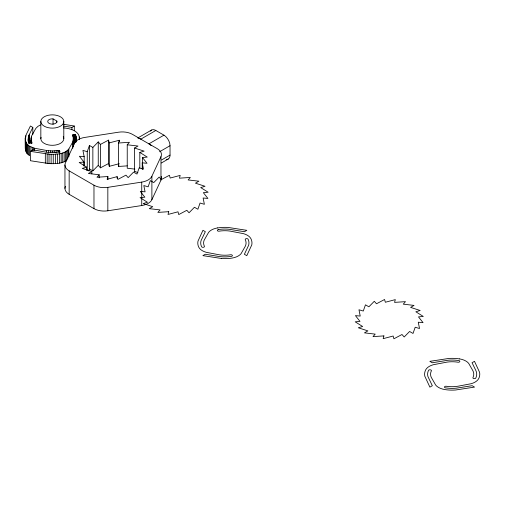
<?xml version="1.0" encoding="UTF-8"?>
<svg xmlns="http://www.w3.org/2000/svg" width="505" height="505" viewBox="0 0 505 505"><rect width="100%" height="100%" fill="white"/><g stroke="black" fill="none" stroke-linecap="round" stroke-linejoin="round"><path stroke-width="0.76" d="M64.956 164.977L64.956 188.416M32.819 134.425L32.819 127.393L30.42 126.01L26.203 134.633L25.263 137.991L25.408 149.808L26.778 153.16L29.606 155.673L29.606 146.298L26.778 143.786L25.408 140.434M25.408 149.808L25.439 136.767M79.424 139.399C80.194 130.921 69.949 128.377 63.472 127.904M73.547 145.724L73.547 138.692L72.865 134.772C76.552 132.689 76.93 139.134 76.085 141.375M28.192 141.103L28.602 136.015L32.819 127.393M73.547 138.692L72.745 142.012L68.85 149.007C64.084 154.618 55.607 154.435 49.048 154.202L49.004 163.601C54.969 163.816 61.509 163.847 66.692 160.457L66.692 151.083M31.102 142.965L31.102 138.282L31.676 135.807L35.836 128.377L37.995 126.3L40.501 124.918M91.841 173.865L91.841 171.523L88.413 173.499L99.176 174.755L96.973 177.249L107.881 176.529L107.123 179.294L117.109 176.655L117.867 179.42L125.96 175.134L128.156 177.627L133.56 172.104L136.988 174.086L139.165 167.875L143.483 169.143L142.227 162.844L147.018 163.285L142.454 157.516L147.239 157.08L139.816 152.409L139.816 168.032M127.26 165.874L118.53 166.454L118.53 143.016L119.287 140.251L109.301 142.883L109.301 166.322L119.287 163.689M118.53 166.454L118.946 164.939M87.251 170.419L87.251 151.67L89.429 145.459L92.857 147.435L92.857 170.873L89.429 168.891L89.429 145.459M88.716 170.911L89.429 168.891M151.885 199.677L151.885 176.245L160.969 156.67A14.355 8.288 0 0 0 157.251 148.666L132.436 134.343A14.355 8.288 0 0 0 118.574 132.196L84.676 137.442A14.355 8.288 0 0 0 74.525 143.3L65.442 162.869A14.355 8.288 0 0 0 69.16 170.873L69.16 194.311L93.974 208.641A14.355 8.288 0 0 0 107.836 210.781L141.735 205.541A14.355 8.288 0 0 0 151.885 199.677L160.969 180.108A14.355 8.288 0 0 0 161.183 176.359M29.814 142.909L31.48 139.5M134.892 169.118L127.235 168.222L127.235 144.784L129.438 142.29L118.53 143.016M92.857 147.435L98.254 141.918L100.451 144.411L100.451 167.843L108.543 163.557L108.543 140.119L100.451 144.411M92.857 170.873L98.254 165.35L98.254 141.918M72.865 144.146L74.626 143.736L74.626 134.362M49.004 163.601L30.376 160.723L30.376 151.349L32.768 149.966C41.454 150.799 51.175 154.454 59.792 151.557L59.495 150.73L58.574 150.452L52.299 150.938L46.548 150.471L34.473 148.224L29.606 146.298M63.472 126.042L71.912 127.418L74.311 126.035L74.311 130.726M137.732 138.01L151.525 130.05M166.189 159.397A8.61 4.974 60 0 0 170.034 155.085L170.034 145.711A8.61 4.974 60 0 0 163.948 135.163L155.83 130.473L140.788 139.159A8.61 4.974 60 0 0 138.547 138.357M137.922 172.552L134.57 171.46L134.57 148.022L137.998 146.04L127.235 144.784M163.948 135.163L148.906 143.849A8.61 4.974 60 0 1 151.147 145.636M159.574 151.752L170.034 145.711M134.57 171.46L134.898 171.271M161.537 159.99L170.034 155.085M161.36 163.008L168.253 159.024M221.531 258.516L221.569 258.491A27.081 15.636 0 0 0 232.098 258.074A14.108 8.143 0 0 0 241.062 253.68L245.272 246.301A21.229 12.259 0 0 0 245.278 239.66A1.408 0.814 0 0 1 246.175 238.676L246.244 238.657A1.408 0.814 0 0 1 248.069 239.206A24.126 13.932 0 0 1 248.63 245.285L244.388 254.286L246.781 255.669L251.768 244.912A27.081 15.636 0 0 0 250.991 238.84A14.108 8.143 0 0 0 243.391 233.632L230.009 231.082A21.229 12.259 0 0 0 219.107 231.17A1.408 0.814 0 0 1 217.371 230.602A1.408 0.814 0 0 1 218.349 229.598M86.595 170.261L86.595 167.136L82.277 168.405L91.841 171.523M139.816 152.409L144.133 151.14L134.57 148.022M69.16 170.873L93.974 185.202A14.355 8.288 0 0 0 107.836 187.349L141.735 182.103A14.355 8.288 0 0 0 151.885 176.245M83.956 165.93L83.956 162.029L79.171 162.465L86.595 167.136M459.493 358.91A27.554 15.907 0 0 0 448.793 358.455L429.837 361.353L432.274 362.76L447.941 360.254A24.549 14.172 0 0 1 458.792 360.57A1.433 0.827 0 0 1 459.758 361.637L459.733 361.681A1.433 0.827 0 0 1 457.991 362.205A21.601 12.474 0 0 0 447.102 362.091L433.334 364.717A14.355 8.288 0 0 0 425.601 370.007A27.554 15.907 0 0 0 424.812 376.187L429.888 387.133L432.318 385.725L427.981 376.661A24.549 14.172 0 0 1 428.524 370.386A1.433 0.827 0 0 1 430.38 369.83L430.456 369.843A1.433 0.827 0 0 1 431.365 370.847A21.601 12.474 0 0 0 431.213 377.248L435.708 385.113A14.355 8.288 0 0 0 444.88 389.576A27.554 15.907 0 0 0 455.579 390.005L474.536 387.101L472.099 385.7L456.236 388.187A24.549 14.172 0 0 1 445.53 387.859A1.433 0.827 0 0 1 444.533 386.836A1.433 0.827 0 0 1 446.306 386.262A21.601 12.474 0 0 0 458.029 386.218L471.039 383.743A14.355 8.288 0 0 0 478.772 378.447A27.554 15.907 0 0 0 479.561 372.267L474.485 361.327L472.049 362.729L475.653 370.096A24.549 14.172 0 0 1 475.798 378.043A1.433 0.827 0 0 1 473.942 378.599L473.867 378.586A1.433 0.827 0 0 1 472.958 377.582A21.601 12.474 0 0 0 472.945 370.828L468.665 363.341A14.355 8.288 0 0 0 459.493 358.878M30.376 151.349L49.048 154.202M221.569 258.491L202.896 255.637L205.289 254.255L217.825 256.3A24.126 13.932 0 0 0 231.353 256.382A1.408 0.814 0 0 0 232.306 255.328L232.281 255.29A1.408 0.814 0 0 0 230.57 254.773A21.229 12.259 0 0 1 219.069 254.766L206.33 252.336A14.108 8.143 0 0 1 198.73 247.134A27.081 15.636 0 0 1 198.011 241.087L202.947 230.305L205.339 231.681L201.072 240.576A24.126 13.932 0 0 0 201.609 246.73A1.408 0.814 0 0 0 203.433 247.28L203.502 247.267A1.408 0.814 0 0 0 204.399 246.276A21.229 12.259 0 0 1 204.197 240.102L208.666 232.287A14.108 8.143 0 0 1 217.68 227.9M84.184 166.076L84.184 156.695L79.392 156.26L83.956 162.029M63.188 124.224L74.311 126.035M72.745 142.012L72.758 148.262M87.251 151.67L82.927 150.402L84.184 156.695M56.85 121.067A4.596 2.651 0 0 1 52.558 124.135A4.596 2.651 0 0 1 47.729 121.345A4.596 2.651 0 0 1 53.038 118.871L56.85 121.067L56.85 122.437M98.254 165.35L100.451 167.843M31.102 138.282L31.771 142.58C29.353 144.348 27.901 140.794 28.192 138.761M108.543 140.119L109.301 142.883M108.543 163.557L109.301 166.322M160.969 156.67L160.969 180.108M142.454 157.516L142.454 169.232M142.227 162.844L142.227 169.093M141.735 182.103L141.735 205.541M119.287 140.251L119.287 141.81M117.109 176.655L117.109 178.221M107.881 176.529L107.881 179.654M107.836 187.349L107.836 210.781M99.176 174.755L99.176 177.88M93.974 185.202L93.974 208.641M79.279 136.95L79.279 139.292M76.444 138.547L76.444 141.671M76.331 137.322L76.331 142.012M76.028 136.11L76.028 141.577M75.548 134.917L75.548 141.949M75.352 134.677L75.352 142.486M75.037 134.488L75.037 142.296M74.172 134.324L74.172 143.698M73.724 134.368L73.724 143.742M73.654 134.38L73.654 143.755M73.459 137.568L73.459 146.841M73.193 134.532L73.187 146.387M72.865 134.772L72.865 136.337M71.912 127.418L71.912 129.766M68.85 149.007L68.85 156.821M68.535 149.392L68.535 156.424M67.702 150.269L67.702 158.867M65.511 151.822L65.511 161.196M64.179 152.466L64.179 161.84M63.8 121.484A11.482 6.628 0 0 1 46.574 127.228A11.482 6.628 0 0 1 46.574 115.746A11.482 6.628 0 0 1 63.8 121.484L63.8 138.679M62.727 153.015L62.727 162.389M61.168 153.451L61.168 162.825M59.76 150.995L59.786 152.598M59.527 153.779L59.527 163.153M59.495 150.73L59.495 152.295M59.079 150.54L59.079 152.106M58.574 150.452L58.574 152.018M58.05 150.477L58.05 152.043M57.456 154.057L57.456 163.431M56.156 150.73L56.156 153.078M55.361 154.246L55.361 163.62M54.237 150.888L54.237 152.447M53.246 154.334L53.246 163.708M53.038 118.871L53.038 124.337M52.299 150.938L52.299 152.497M51.119 154.328L51.119 163.702M50.361 150.881L50.361 152.447M48.436 150.73L48.436 153.072M47.18 154.031L47.18 163.405M46.548 150.471L46.548 152.037M45.336 153.785L45.336 163.159M40.836 121.484L40.836 138.679M34.473 148.224L34.473 150.566M33.81 148.041L33.81 150.389M32.288 147.561L32.288 150.686M31.878 141.987L31.878 143.546M31.398 140.769L31.398 143.111M31.278 137.038L31.278 143.287M31.14 139.531L31.14 143.433M30.881 146.974L30.881 150.881M29.145 143.496L29.145 134.898L29.101 143.489M28.735 135.738L28.735 142.77M28.602 136.015L28.602 143.041M28.551 136.287L28.551 142.536M28.482 145.528L28.482 154.902M28.274 137.518L28.274 141.425M27.535 144.689L27.535 154.063M26.778 143.786L26.778 153.16M26.21 142.839L26.21 152.213M25.78 135.706L25.78 137.265M25.73 141.646L25.73 151.02M25.263 137.991L25.25 148.59M63.258 136.666A11.482 6.628 0 0 1 52.899 145.301A11.482 6.628 0 0 1 41.075 137.322M69.16 194.311A14.355 8.288 0 0 1 65.442 186.307M150.421 131.155A8.61 4.974 60 0 1 155.83 130.473M218.324 229.56A24.126 13.932 0 0 1 228.999 229.251L244.439 231.713L246.831 230.331L228.197 227.452A27.081 15.636 0 0 0 217.68 227.925M168.771 211.683L168.014 214.448L178 211.81L178.757 214.575L186.85 210.288L189.047 212.782L194.444 207.258L197.878 209.24L200.056 203.029L204.373 204.298L203.117 197.998L207.909 198.44L203.345 192.67L208.129 192.235L200.706 187.563L205.024 186.294L195.46 183.176L198.888 181.194L188.125 179.938L190.328 177.444L179.42 178.17L180.178 175.405L170.191 178.038L169.434 175.273L161.341 179.565L159.144 177.072L153.747 182.589L150.32 180.613L148.135 186.825L143.818 185.556L145.074 191.85L140.283 191.414L144.847 197.184L140.062 197.619L147.485 202.29L143.167 203.559L152.731 206.678L149.303 208.653L160.066 209.91L157.863 212.409L168.771 211.683M383.92 335.894L383.156 338.659L393.149 336.027L393.906 338.792L401.993 334.499L404.196 336.993L409.593 331.476L413.021 333.452L415.198 327.24L419.516 328.509L418.266 322.209L423.051 322.651L418.487 316.881L423.278 316.446L415.849 311.774L420.173 310.506L410.609 307.387L414.037 305.411L403.274 304.155L405.471 301.655L394.563 302.381L395.32 299.616L385.334 302.255L384.576 299.49L376.49 303.776L374.287 301.283L368.89 306.8L365.462 304.824L363.284 311.036L358.967 309.767L360.216 316.067L355.432 315.625L359.996 321.395L355.204 321.83L362.634 326.501L358.31 327.77L367.874 330.889L364.446 332.864L375.209 334.127L373.006 336.62L383.92 335.894"/></g></svg>
